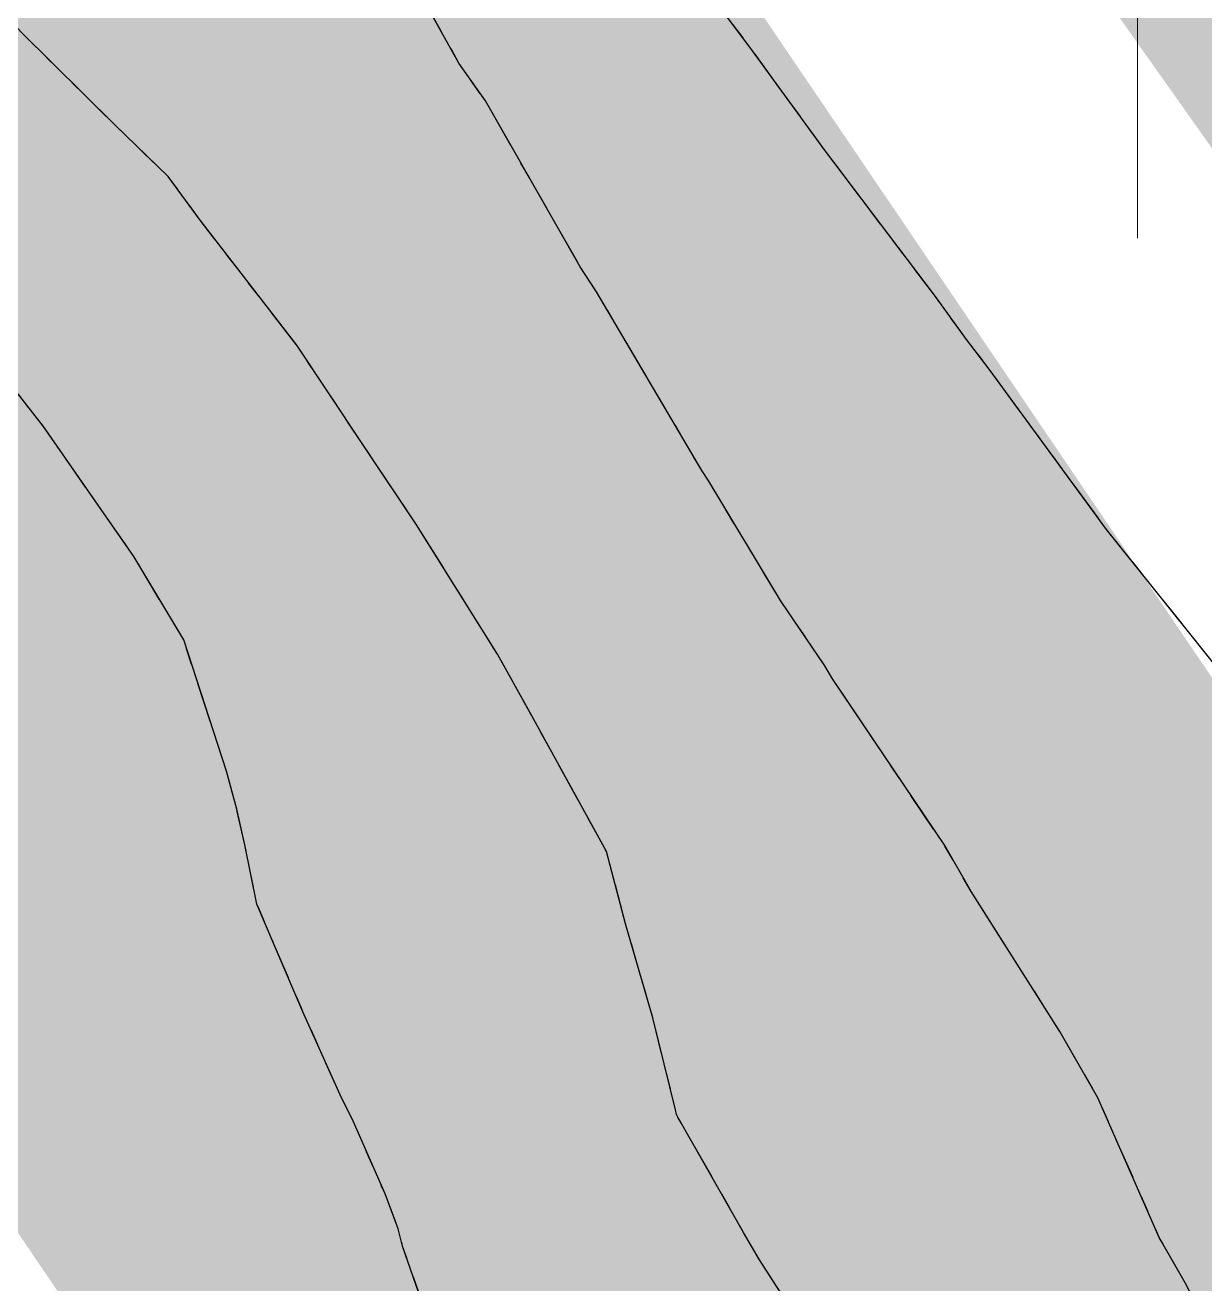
# Model space of a CAD drawing. Header units: feet. Extents: x 2175025 to 2179063, y 467811 to 470338.
# Drawn here: x 2176469.84 to 2176477.1, y 469582.1 to 469589.85 of the extents above; entities that cross this region are included whole.
import ezdxf

# ---------------------------------------------------------------- set-up
doc = ezdxf.new("R2010")
doc.units = ezdxf.units.FT
doc.header["$LTSCALE"] = 0.5
doc.header["$MEASUREMENT"] = 0
doc.linetypes.add('DIVIDE', pattern=[1.25, 0.5, -0.25, 0, -0.25, 0, -0.25])
doc.linetypes.add('HIDDEN', pattern=[0.375, 0.25, -0.125])
for name, color, linetype in [('EC', 35, 'DIVIDE'), ('GRID', 254, 'HIDDEN'), ('LIMITS OF DISTURBANCE', 1, 'HIDDEN'), ('SILT FENCE', 200, 'CONTINUOUS')]:
    doc.layers.add(name, color=color, linetype=linetype)

msp = doc.modelspace()

# ---------------------------------------------------------------- linework, layer by layer
at = {"layer": 'EC', "color": 43, "flags": 128}
for points, elevation in [([(2176459.5958, 469580.8233), (2176459.6231, 469580.4608), (2176459.6602, 469580.1989), (2176459.7332, 469579.7944), (2176459.8175, 469579.1936), (2176460.1188, 469578.735), (2176461.231, 469577.0381), (2176462.1954, 469575.6084), (2176462.6792, 469574.9064), (2176463.9338, 469573.2023), (2176464.2456, 469572.856), (2176465.1189, 469571.9742), (2176465.7905, 469571.7471), (2176466.5987, 469571.5167), (2176467.0854, 469571.5262), (2176467.8375, 469571.5724), (2176468.415, 469571.7091), (2176468.9802, 469571.8327), (2176469.761, 469572.0806), (2176470.0998, 469572.1423), (2176471.1033, 469572.4099), (2176471.2442, 469572.3989), (2176472.4204, 469572.4475), (2176472.5297, 469572.4176), (2176473.4293, 469572.2912), (2176474.3951, 469572.093), (2176474.4339, 469572.0846), (2176474.4745, 469572.0733), (2176475.4448, 469571.9513), (2176476.4034, 469571.7529), (2176476.4501, 469571.753), (2176476.5113, 469571.7465), (2176477.4628, 469571.6408), (2176478.3195, 469571.4515), (2176478.3507, 469571.6116), (2176478.3485, 469571.6733), (2176478.2129, 469572.0154), (2176478.0342, 469572.4094), (2176477.9532, 469572.5705), (2176477.8399, 469572.7876), (2176477.6423, 469573.1892), (2176477.5265, 469573.4354), (2176477.3639, 469573.7677), (2176477.2749, 469574.0776), (2176477.2578, 469574.1321), (2176477.2409, 469574.3167), (2176477.2004, 469575.1224), (2176476.9504, 469575.945), (2176476.7674, 469576.5789), (2176476.4458, 469577.4728), (2176476.187, 469578.2184), (2176475.8984, 469578.9806), (2176475.5714, 469579.9016), (2176475.3486, 469580.4872), (2176475.1378, 469580.9388), (2176474.9012, 469581.3906), (2176474.7449, 469581.6567), (2176474.3626, 469582.2512), (2176474.2643, 469582.4187), (2176473.861, 469583.1292), (2176473.8527, 469583.1461), (2176473.8457, 469583.1738), (2176473.7063, 469583.7405), (2176473.5383, 469584.3179), (2176473.4215, 469584.7629), (2176472.9507, 469585.618), (2176472.7502, 469585.9788), (2176472.2518, 469586.7741), (2176471.9167, 469587.2761), (2176471.5141, 469587.8799), (2176470.9143, 469588.6579), (2176470.7239, 469588.9177), (2176470.3945, 469589.2365), (2176469.8185, 469589.8063), (2176469.2157, 469590.4868), (2176469.1141, 469590.6078), (2176468.9835, 469590.8338), (2176468.5556, 469591.5982), (2176468.0894, 469592.4852), (2176468.0205, 469592.6189), (2176467.9615, 469592.7274), (2176467.5029, 469593.6623), (2176467.0206, 469594.5533), (2176466.9674, 469594.6825), (2176466.8646, 469594.8908), (2176466.4395, 469595.7125), (2176466.0176, 469596.431), (2176465.9726, 469596.8216), (2176465.5761, 469597.841), (2176466.0006, 469598.1301), (2176466.0826, 469598.1885), (2176466.1592, 469598.4949), (2176465.608, 469599.3533), (2176465.5921, 469599.3735), (2176465.5836, 469599.3787), (2176465.5722, 469599.3861), (2176464.7636, 469599.7201), (2176464.5171, 469599.6129), (2176464.3898, 469599.1723), (2176464.3565, 469598.7339), (2176464.5594, 469598.2276), (2176464.1543, 469596.4347), (2176463.4778, 469594.2468), (2176463.4589, 469594.1741), (2176463.4466, 469594.1266), (2176462.7857, 469591.9288), (2176462.4489, 469590.8732), (2176462.0918, 469589.6692), (2176461.4118, 469587.4555), (2176461.3984, 469587.41), (2176461.376, 469587.3351), (2176460.7133, 469585.1564), (2176460.3623, 469583.9713), (2176460.0607, 469582.9253), (2176459.8839, 469582.1686)], 432), ([(2176470.4692, 469592.3627), (2176470.2177, 469592.9326), (2176470.4846, 469593.219), (2176470.9276, 469593.3836), (2176471.0753, 469593.3759), (2176471.222, 469593.298), (2176471.8437, 469592.8159), (2176472.0153, 469592.5906), (2176472.6012, 469591.9128), (2176473.0026, 469591.4159), (2176473.3671, 469590.953), (2176473.8993, 469590.2529), (2176474.3018, 469589.7151), (2176474.7607, 469589.083), (2176475.4429, 469588.1797), (2176475.6349, 469587.9157), (2176475.7748, 469587.7331), (2176476.4969, 469586.7459), (2176477.4126, 469585.6014), (2176477.4224, 469585.5885), (2176477.433, 469585.5756), (2176478.3297, 469584.4275), (2176479.2341, 469583.2956), (2176479.2538, 469583.2698), (2176479.264, 469583.2542), (2176479.9838, 469582.0746), (2176480.1407, 469581.5674), (2176480.362, 469580.5987), (2176480.3147, 469580.0246), (2176480.1608, 469579.6782), (2176480.0518, 469579.3999), (2176479.6929, 469579.1559), (2176479.6257, 469579.1179), (2176479.1643, 469579.2026), (2176478.992, 469579.2721), (2176479.0493, 469578.7276), (2176479.0504, 469578.6553), (2176479.0886, 469578.51), (2176479.1991, 469577.8487), (2176479.3533, 469577.0748), (2176479.3687, 469576.9983), (2176479.3875, 469576.9083), (2176479.3232, 469577.0581), (2176479.2995, 469577.1113), (2176478.6815, 469578.5215), (2176478.3878, 469579.1621), (2176478.0216, 469579.9765), (2176477.3467, 469581.3736), (2176477.3272, 469581.4153), (2176476.9913, 469582.0948), (2176476.8234, 469582.3887), (2176476.4457, 469583.2478), (2176476.2107, 469583.6564), (2176475.665, 469584.5186), (2176475.5025, 469584.8005), (2176474.8117, 469585.8258), (2176474.7655, 469585.9071), (2176474.4914, 469586.3095), (2176474.0505, 469587.0423), (2176474.0082, 469587.108), (2176473.3597, 469588.2089), (2176473.2588, 469588.3631), (2176472.6758, 469589.3843), (2176472.5128, 469589.6164), (2176471.9889, 469590.5559), (2176471.5705, 469590.9682), (2176471.1674, 469591.5532), (2176470.7893, 469591.9587)], 431), ([(2176461.5776, 469579.5158), (2176462.4244, 469578.4269), (2176463.1602, 469577.7702), (2176463.6514, 469577.4189), (2176463.8864, 469577.2929), (2176464.9273, 469576.9771), (2176465.3153, 469576.9438), (2176466.2413, 469576.979), (2176466.5335, 469577.0432), (2176467.5871, 469577.3481), (2176467.6445, 469577.371), (2176467.8323, 469577.455), (2176468.6604, 469577.9013), (2176468.9646, 469578.0864), (2176469.6401, 469578.5088), (2176470.3584, 469579.0139), (2176470.5996, 469579.1592), (2176471.1192, 469579.5226), (2176471.4962, 469579.7759), (2176472.1467, 469580.239), (2176472.306, 469580.3604), (2176472.4561, 469580.7187), (2176472.5147, 469581.0575), (2176472.4822, 469581.2268), (2176472.444, 469581.3512), (2176472.3466, 469581.8159), (2176472.1663, 469582.3342), (2176472.1387, 469582.4412), (2176472.0583, 469582.6558), (2176471.8637, 469583.1002), (2176471.7812, 469583.2668), (2176471.5524, 469583.7773), (2176471.3765, 469584.1902), (2176471.2685, 469584.4407), (2176471.1958, 469584.8042), (2176471.1447, 469585.0238), (2176471.0821, 469585.2592), (2176470.8186, 469586.0669), (2176470.5109, 469586.5806), (2176469.9552, 469587.3791), (2176469.7453, 469587.6503), (2176469.3967, 469588.0015), (2176468.8443, 469588.5447), (2176468.1906, 469589.4065), (2176468.1886, 469589.4092), (2176468.1863, 469589.4133), (2176467.6222, 469590.3893), (2176467.0862, 469591.3145), (2176467.0471, 469591.3583), (2176466.6977, 469591.6955), (2176466.2902, 469592.0918), (2176466.2456, 469592.1312), (2176465.6775, 469591.9094), (2176465.4582, 469591.7707), (2176465, 469591.2693), (2176464.7746, 469590.9808), (2176464.242, 469590.197), (2176464.129, 469590.0336), (2176463.6406, 469589.2727), (2176463.4939, 469589.0433), (2176463.456, 469588.9745), (2176462.8281, 469588.1799), (2176462.7152, 469587.9945), (2176462.5303, 469587.6512), (2176462.0791, 469586.7316), (2176461.7876, 469585.8956), (2176461.1792, 469584.0512), (2176461.0486, 469583.605), (2176460.9995, 469583.3513), (2176460.6947, 469581.5794), (2176460.7054, 469581.5498), (2176460.7086, 469581.5227), (2176460.9521, 469581.2675), (2176460.9832, 469580.8437), (2176461.1452, 469580.8343), (2176461.1828, 469580.133)], 433)]:
    msp.add_lwpolyline(points, close=True, dxfattribs=dict(at, elevation=elevation))
at = {"layer": 'EC', "color": 43, "linetype": 'Continuous', "flags": 128}
for points, elevation in [([(2176476.9913, 469582.0948), (2176476.8234, 469582.3887), (2176476.4457, 469583.2478), (2176476.2107, 469583.6564), (2176475.665, 469584.5186), (2176475.5025, 469584.8005), (2176474.8117, 469585.8258), (2176474.7655, 469585.9071), (2176474.4914, 469586.3095), (2176474.0505, 469587.0423), (2176474.0082, 469587.108), (2176473.3597, 469588.2089), (2176473.2588, 469588.3631), (2176472.6758, 469589.3843), (2176472.5128, 469589.6164), (2176471.9889, 469590.5559)], 431), ([(2176473.8993, 469590.2529), (2176474.3018, 469589.7151), (2176474.7607, 469589.083), (2176475.4429, 469588.1797), (2176475.6349, 469587.9157), (2176475.7748, 469587.7331), (2176476.4969, 469586.7459), (2176477.4126, 469585.6014), (2176477.4224, 469585.5885), (2176477.433, 469585.5756), (2176478.3297, 469584.4275), (2176479.2341, 469583.2956), (2176479.2538, 469583.2698), (2176479.264, 469583.2542), (2176479.9838, 469582.0746)], 431), ([(2176474.7449, 469581.6567), (2176474.3626, 469582.2512), (2176474.2643, 469582.4187), (2176473.861, 469583.1292), (2176473.8527, 469583.1461), (2176473.8457, 469583.1738), (2176473.7063, 469583.7405), (2176473.5383, 469584.3179), (2176473.4215, 469584.7629), (2176472.9507, 469585.618), (2176472.7502, 469585.9788), (2176472.2518, 469586.7741), (2176471.9167, 469587.2761), (2176471.5141, 469587.8799), (2176470.9143, 469588.6579), (2176470.7239, 469588.9177), (2176470.3945, 469589.2365), (2176469.8185, 469589.8063)], 432), ([(2176472.3466, 469581.8159), (2176472.1663, 469582.3342), (2176472.1387, 469582.4412), (2176472.0583, 469582.6558), (2176471.8637, 469583.1002), (2176471.7812, 469583.2668), (2176471.5524, 469583.7773), (2176471.3765, 469584.1902), (2176471.2685, 469584.4407), (2176471.1958, 469584.8042), (2176471.1447, 469585.0238), (2176471.0821, 469585.2592), (2176470.8186, 469586.0669), (2176470.5109, 469586.5806), (2176469.9552, 469587.3791), (2176469.7453, 469587.6503)], 433)]:
    msp.add_lwpolyline(points, dxfattribs=dict(at, elevation=elevation))
at = {"layer": 'GRID', "color": 252, "linetype": 'HIDDEN', "lineweight": 0, "ltscale": 115}
msp.add_line((2176476.6894, 470271.3512), (2176476.6894, 468066.0729), dxfattribs=at)
at = {"layer": 'LIMITS OF DISTURBANCE', "ltscale": 200, "const_width": 8}
msp.add_lwpolyline([(2176797.2187, 469466.6946), (2176806.1276, 469689.9461), (2176810.6316, 469858.2178), (2176810.2175, 469909.1139), (2176812.162, 470012.1344), (2176801.1434, 470064.6165), (2176786.2359, 470120.3383), (2176736.3283, 470155.9743), (2176694.1364, 470163.8803), (2176618.3028, 470143.1466), (2176523.6727, 470126.3005), (2176397.9314, 470010.9694), (2176406.9418, 469910.4222), (2176424.4418, 469726.4108), (2176390.0898, 469704.3812), (2176388.1454, 469680.4079), (2176412.7751, 469662.2659), (2176428.3307, 469648.0115), (2176463.979, 469598.1211), (2176494.4706, 469553.172), (2176511.9707, 469500.6899)], dxfattribs=at)
at = {"layer": 'SILT FENCE', "ltscale": 100, "const_width": 8}
msp.add_lwpolyline([(2176636.6254, 469266.2939), (2176631.4266, 469294.5886), (2176629.1161, 469302.0953), (2176647.6006, 469314.2217), (2176606.0104, 469345.981), (2176519.9416, 469507.6652), (2176502.024, 469560.8693), (2176458.7008, 469622.0782), (2176429.8187, 469661.3444), (2176401.6668, 469682.7737)], dxfattribs=at)

doc.saveas('drawing.dxf')
